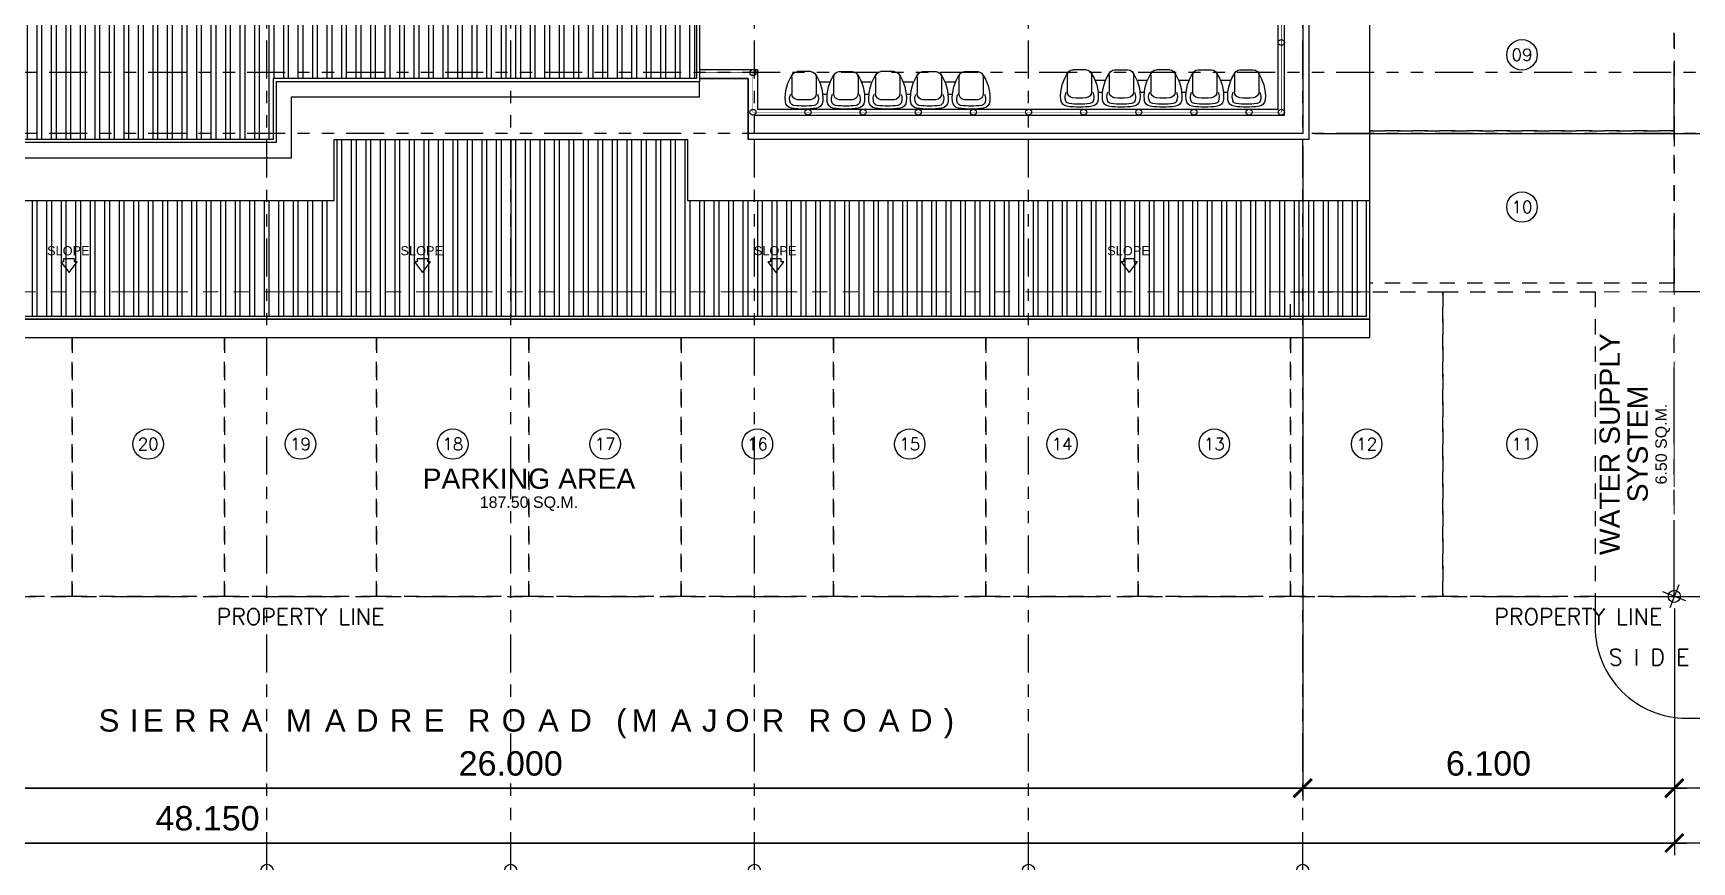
# Model space of a CAD drawing. Header units: metres. Extents: x -12400 to 1, y 0 to 106422.
# Drawn here: x -12353.92 to -12340.31, y 106373.28 to 106380.08 of the extents above; entities that cross this region are included whole.
import ezdxf

# ---------------------------------------------------------------- set-up
doc = ezdxf.new("R2010")
doc.units = ezdxf.units.M
doc.header["$PDMODE"] = 35
for name, pattern in [('DASHED2', [0.375, 0.25, -0.125]), ('HIDDEN', [0.375, 0.25, -0.125]), ('HIDDEN2', [4.7625, 3.175, -1.5875]), ('PHANTOM2', [1.25, 0.625, -0.125, 0.125, -0.125, 0.125, -0.125])]:
    doc.linetypes.add(name, pattern=pattern)
for name, color, linetype in [('A-FURNITURE', 1, 'Continuous'), ('AR-HIDDEN LINES', 8, 'HIDDEN2'), ('AR-WALL', 7, 'Continuous'), ('NOITHAT', 21, 'Continuous'), ('PROPERTY LINE', 3, 'PHANTOM2'), ('SLOT', 46, 'Continuous'), ('txt', 2, 'Continuous'), ('TXT3', 3, 'Continuous'), ('WALL', 7, 'Continuous')]:
    doc.layers.add(name, color=color, linetype=linetype)
for name, color, linetype, lineweight in [('DIM 001', 251, 'Continuous', 13), ('FURN', 8, 'Continuous', 5), ('hidden', 1, 'HIDDEN2', 15)]:
    doc.layers.add(name, color=color, linetype=linetype, lineweight=lineweight)
doc.layers.add('GUIDELINES', color=206, linetype='Continuous', plot=False)
doc.styles.add('Arial-Bold', font='arial.ttf')
doc.styles.add('DIMTXT-100', font='arial.ttf')
doc.styles.add('swis721', font='swiss.ttf')
doc.styles.add('T.25', font='romans.shx', dxfattribs={"height": 0.2})
doc.dimstyles.new('D-100', dxfattribs={"dimtxt": 0.2, "dimasz": 0.15, "dimexe": 0.1, "dimexo": 0.1, "dimgap": 0.1, "dimtad": 1, "dimdec": 3, "dimzin": 4, "dimdsep": 46, "dimtxsty": 'DIMTXT-100', "dimblk": 'ARCHTICK', "dimcen": 0.2, "dimdle": 0.1, "dimclrd": 8, "dimclre": 8, "dimclrt": 2, "dimadec": 0, "dimazin": 1, "dimtfac": 1, "dimtdec": 3, "dimtofl": 0, "dimtmove": 2, "dimatfit": 3, "dimfxl": 1, "dimarcsym": 0})
doc.dimstyles.new('DIM 200', dxfattribs={"dimtxt": 200, "dimasz": 1, "dimexe": 0, "dimexo": 40, "dimgap": 50, "dimtad": 1, "dimtoh": 1, "dimdec": 0, "dimlfac": 2, "dimtxsty": 'swis721', "dimblk": 'CIR', "dimcen": 0, "dimclrd": 155, "dimclre": 155, "dimclrt": 4, "dimadec": 0, "dimazin": 0, "dimtfac": 1, "dimtdec": 0, "dimtix": 1, "dimtmove": 1, "dimatfit": 3, "dimldrblk": 'CIR', "dimfxl": 0, "dimarcsym": 0})

# ---------------------------------------------------------------- blocks, each defined once
blk = doc.blocks.new('CIR')
at = {"color": 4}
blk.add_circle((0, 0), 50, dxfattribs=at)
blk = doc.blocks.new('M')
at = {"layer": 'AR-WALL', "color": 2}
blk.add_circle((607.624, -8.638), 0.1, dxfattribs=at)
at = {"layer": 'PROPERTY LINE', "color": 8}
for p, q in [((607.482, -8.496), (607.765, -8.779)), ((607.765, -8.496), (607.482, -8.779))]:
    blk.add_line(p, q, dxfattribs=at)
blk = doc.blocks.new('A$C0D18438D')
at = {"layer": 'AR-HIDDEN LINES', "linetype": 'Continuous'}
for p, q in [((107, 90), (107, 361)), ((507, 90), (507, 361)), ((613, 369), (687, 369)), ((793, 90), (793, 361)), ((1193, 90), (1193, 361)), ((1298, 369), (1373, 369)), ((1479, 90), (1479, 361)), ((1879, 90), (1879, 361)), ((1984, 369), (2059, 369)), ((2164, 90), (2164, 361)), ((2564, 90), (2564, 361)), ((2665, 369), (2744, 369)), ((2850, 90), (2850, 361)), ((3250, 90), (3250, 361)), ((562, 169), (738, 169)), ((1248, 169), (1424, 169)), ((1933, 169), (2109, 169)), ((2614, 169), (2795, 169)), ((417, 0), (197, 0)), ((883, 0), (1103, 0)), ((1789, 0), (1569, 0)), ((2254, 0), (2474, 0)), ((2940, 0), (3160, 0))]:
    blk.add_line(p, q, dxfattribs=at)
for centre, radius, start, end in [((120, 481), 120, 98.4826, 175.0392), ((147, 485), 70, 97.2142, 154.6149), ((307, -776), 1391, 81.5174, 98.4826), ((307, -776), 1341, 82.7858, 97.2142), ((467, 485), 70, 25.3851, 82.7858), ((495, 481), 120, 4.9608, 81.5174), ((805, 481), 120, 98.4826, 175.0392), ((833, 485), 70, 97.2142, 154.6149), ((993, -776), 1391, 81.5174, 98.4826), ((993, -776), 1341, 82.7858, 97.2142), ((1152, 485), 70, 25.3851, 82.7858), ((1180, 481), 120, 4.9608, 81.5174), ((1491, 481), 120, 98.4826, 175.0392), ((1519, 485), 70, 97.2142, 154.6149), ((1679, -776), 1391, 81.5174, 98.4826), ((1679, -776), 1341, 82.7858, 97.2142), ((1838, 485), 70, 25.3851, 82.7858), ((1866, 481), 120, 4.9608, 81.5174), ((2177, 481), 120, 98.4826, 175.0392), ((2205, 485), 70, 97.2142, 154.6149), ((2364, -776), 1391, 81.5174, 98.4826), ((2364, -776), 1341, 82.7858, 97.2142), ((2524, 485), 70, 25.3851, 82.7858), ((2552, 481), 120, 4.9608, 81.5174), ((2862, 481), 120, 98.4826, 175.0392), ((2890, 485), 70, 97.2142, 154.6149), ((3050, -776), 1391, 81.5174, 98.4826), ((3050, -776), 1341, 82.7858, 97.2142), ((3210, 485), 70, 25.3851, 82.7858), ((3237, 481), 120, 4.9608, 81.5174), ((695, 438), 697, 175.5977, 215.8637), ((255, 447), 184, 158.2254, 205.3438), ((207, 361), 100, 95.0265, 180), ((307, -776), 1241, 84.9735, 95.0265), ((407, 361), 100, 360, 84.9735), ((-81, 438), 697, 324.1363, 4.4023), ((359, 447), 184, 334.6562, 21.7746), ((1381, 438), 697, 175.5977, 215.8637), ((941, 447), 184, 158.2254, 205.3438), ((893, 361), 100, 95.0265, 180), ((993, -776), 1241, 84.9735, 95.0265), ((1093, 361), 100, 360, 84.9735), ((605, 438), 697, 324.1363, 4.4023), ((1045, 447), 184, 334.6562, 21.7746), ((2067, 438), 697, 175.5977, 215.8637), ((1626, 447), 184, 158.2254, 205.3438), ((1579, 361), 100, 95.0265, 180), ((1679, -776), 1241, 84.9735, 95.0265), ((1779, 361), 100, 360, 84.9735), ((1290, 438), 697, 324.1363, 4.4023), ((1731, 447), 184, 334.6562, 21.7746), ((2752, 438), 697, 175.5977, 215.8637), ((2312, 447), 184, 158.2254, 205.3438), ((2264, 361), 100, 95.0265, 180), ((2364, -776), 1241, 84.9735, 95.0265), ((2464, 361), 100, 360, 84.9735), ((1976, 438), 697, 324.1363, 4.4023), ((2416, 447), 184, 334.6562, 21.7746), ((3438, 438), 697, 175.5977, 215.8637), ((2998, 447), 184, 158.2254, 205.3438), ((2950, 361), 100, 95.0265, 180), ((3050, -776), 1241, 84.9735, 95.0265), ((3150, 361), 100, 360, 84.9735), ((2662, 438), 697, 324.1363, 4.4023), ((3102, 447), 184, 334.6562, 21.7746), ((197, 90), 90, 180, 270), ((417, 90), 90, 270, 360), ((883, 90), 90, 180, 270), ((1103, 90), 90, 270, 360), ((1569, 90), 90, 180, 270), ((1789, 90), 90, 270, 360), ((2254, 90), 90, 180, 270), ((2474, 90), 90, 270, 360), ((2940, 90), 90, 180, 270), ((3160, 90), 90, 270, 360)]:
    blk.add_arc(centre, radius, start, end, dxfattribs=at)
blk = doc.blocks.new('ROOFFORSITEDEV')
h = blk.add_hatch()
h.set_pattern_fill('ANSI32', color=8, scale=0.025, angle=45)
h.paths.add_polyline_path([(0, 8.4), (-6.55, 8.4), (-6.55, 3.3), (0, 3.3)])
h.paths.add_polyline_path([(0, 3.2), (-6.55, 3.2), (-6.55, -1.9), (28.15, -1.9), (28.15, 0), (17, 0), (17, 1), (11.2, 1), (11.2, 0), (0, 0)])
h = blk.add_hatch()
h.set_pattern_fill('ANSI32', color=8, scale=0.025, angle=45)
h.set_pattern_definition([(90, (11976.81297, -106386.57022), (-0.238125, 0), []), (90, (11976.89234, -106386.49085), (-0.238125, 0), [])])
h.paths.add_polyline_path([(0.75, 8.3), (10.35, 8.3), (10.35, 6.6), (17.15, 6.6), (17.15, 2), (10.2, 2), (10.2, 1), (0.75, 1)])
at = {"color": 2, "linetype": 'Continuous'}
blk.add_lwpolyline([(10.2, 20.7), (0, 20.7), (0, 0), (11.2, 0), (11.2, 1), (17, 1), (17, 0), (28.2, 0), (28.2, 20.7), (18, 20.7)], dxfattribs=at)
at = {"color": 155, "linetype": 'HIDDEN2', "ltscale": 0.05}
blk.add_lwpolyline([(18.075, 19.625, 0.01, 0.01, 0), (27.125, 19.625, 0.01, 0.01, 0), (27.125, 10.65, 0.01, 0.01, 0), (26.75, 10.65, 0.01, 0.01, 0), (26.75, 1.45, 0.01, 0.01, 0), (18.075, 1.45, 0.01, 0.01, 0), (18.075, 2.1, 0.01, 0.01, 0), (17.2, 2.1, 0, 0, 0)], format="xyseb", dxfattribs=at)
at = {"color": 2}
blk.add_lwpolyline([(18, 19.7), (27.2, 19.7), (27.2, 1), (18, 1), (18, 2), (17.2, 2)], dxfattribs=at)
at = {"color": 155}
for points in [[(27.2, 19.7), (27.2, 1), (18, 1)], [(17.2, 2.15), (18.15, 2.15), (18.15, 1.5), (26.7, 1.5), (26.7, 10.7), (27.05, 10.7), (27.05, 14.25), (26.7, 14.25), (26.7, 14.95), (27.05, 14.95), (27.05, 19)], [(17.2, 2), (18, 2), (18, 1)]]:
    blk.add_lwpolyline(points, dxfattribs=at)
blk.add_lwpolyline([(27.1, 1.1), (18.1, 1.1), (18.1, 1.4), (26.8, 1.4), (26.8, 10.6), (27.1, 10.6)], close=True, dxfattribs=at)
at = {"color": 3, "linetype": 'Continuous'}
blk.add_lwpolyline([(0.7, 8.35), (10.4, 8.35), (10.4, 6.65), (17.2, 6.65), (17.2, 1.95), (10.25, 1.95), (10.25, 0.95), (0.7, 0.95)], close=True, dxfattribs=at)
at = {"color": 1, "linetype": 'Continuous'}
blk.add_lwpolyline([(0.75, 8.3), (10.35, 8.3), (10.35, 6.6), (17.15, 6.6), (17.15, 2), (10.2, 2), (10.2, 1), (0.75, 1)], close=True, dxfattribs=at)
at = {"color": 1}
blk.add_lwpolyline([(0, 3.25), (-6.6, 3.25), (-6.6, -1.95), (28.2, -1.95), (28.2, 0)], dxfattribs=at)
at = {"color": 8}
blk.add_lwpolyline([(0, 3.2), (-6.55, 3.2), (-6.55, -1.9), (28.15, -1.9), (28.15, 0)], dxfattribs=at)
at = {"color": 3}
blk.add_lwpolyline([(17.2, 1.7), (17.2, 1.95), (10.25, 1.95), (10.25, 0.95), (0.7, 0.95), (0.7, 0.7), (10.5, 0.7), (10.5, 1.7)], close=True, dxfattribs=at)
at = {"color": 1}
blk.add_lwpolyline([(28.2, -1.95), (-6.6, -1.95), (-6.6, -2.25), (28.2, -2.25)], close=True, dxfattribs=at)
at = {"color": 155}
for centre in [(26.75, 2.594), (18.075, 2.1), (18.075, 1.45), (18.98, 1.45), (19.885, 1.45), (20.79, 1.45), (21.695, 1.45), (22.6, 1.45), (23.505, 1.45), (24.41, 1.45), (25.315, 1.45), (26.22, 1.45), (26.75, 1.45)]:
    blk.add_circle(centre, 0.05, dxfattribs=at)
at = {"layer": 'WALL', "color": 1}
for points in [[(6.762, -1.006), (6.718, -1.006), (6.851, -1.183), (6.985, -1.006), (6.94, -1.006), (6.94, -0.961), (6.762, -0.961)], [(12.563, -1.006), (12.519, -1.006), (12.652, -1.183), (12.785, -1.006), (12.741, -1.006), (12.741, -0.961), (12.563, -0.961)], [(18.364, -1.006), (18.319, -1.006), (18.453, -1.183), (18.586, -1.006), (18.541, -1.006), (18.541, -0.961), (18.364, -0.961)], [(24.164, -1.006), (24.12, -1.006), (24.253, -1.183), (24.386, -1.006), (24.342, -1.006), (24.342, -0.961), (24.164, -0.961)]]:
    blk.add_lwpolyline(points, close=True, dxfattribs=at)
at = {"layer": 'NOITHAT', "color": 155, "linetype": 'Continuous', "xscale": -0.001, "yscale": 0.001, "zscale": 0.001, "rotation": 180}
for p in [(18.608, 2.115), (23.129, 2.146)]:
    blk.add_blockref('A$C0D18438D', p, dxfattribs=at)
at = {"layer": 'txt', "color": 2, "style": 'Arial-Bold'}
for p in [(6.49, -0.9), (12.291, -0.9), (18.091, -0.9), (23.892, -0.9)]:
    blk.add_text('SLOPE', height=0.15, dxfattribs=at).set_placement(p)
blk = doc.blocks.new('SITEDEVWITHROOF')
at = {"color": 1, "linetype": 'HIDDEN', "ltscale": 2}
blk.add_lwpolyline([(16.8, 21.95), (16.8, 22.95), (6.6, 22.95), (6.6, 11), (0, 11), (0, 0), (34.8, 0), (34.8, 22.95), (24.6, 22.95), (24.6, 21.95)], dxfattribs=at)
at = {"color": 250}
for centre in [(37.3, 4.642), (37.3, 2.142), (14.75, -1.75), (17.25, -1.75), (19.75, -1.75), (22.25, -1.75), (24.75, -1.75), (27.25, -1.75), (29.75, -1.75), (32.25, -1.75), (34.75, -1.75), (37.3, -1.75)]:
    blk.add_circle(centre, 0.25, dxfattribs=at)
at = {"layer": 'A-FURNITURE'}
blk.add_lwpolyline([(38.5, -4.25), (38.5, -4.25), (38.5, -4.75, 0.414214), (40, -6.25), (40.8, -6.25, 0.414214), (41.8, -5.25), (41.8, -0.25, 0.414214), (40.8, 0.75), (39.8, 0.75)], format="xyb", dxfattribs=at)
blk.add_lwpolyline([(38.5, -4.25), (41.8, -4.25)], dxfattribs=at)
at = {"layer": 'FURN', "linetype": 'PHANTOM2', "ltscale": 2}
blk.add_lwpolyline([(-7, 15.892), (-3.35, 15.892), (-3.35, 0.75), (34.8, 0.75), (34.8, 22.892), (-7, 22.892)], close=True, dxfattribs=at)
at = {"layer": 'hidden', "linetype": 'DASHED2'}
blk.add_lwpolyline([(38.5, -4.25), (39.8, -4.25), (39.8, 0.75), (38.5, 0.75)], close=True, dxfattribs=at)
at = {"layer": 'PROPERTY LINE', "linetype": 'PHANTOM2', "ltscale": 2}
blk.add_lwpolyline([(-12, 25.892), (-12, 10.892), (-8.35, 10.892), (-8.35, -4.25), (39.8, -4.25), (39.8, 25.892)], close=True, dxfattribs=at)
at = {"layer": 'SLOT', "linetype": 'DASHED2'}
for points in [[(39.8, 5.892), (39.8, 3.392), (34.8, 3.392), (34.8, 5.892)], [(39.8, 3.392), (39.8, 0.892), (34.8, 0.892), (34.8, 3.392)], [(36, 0.75), (38.5, 0.75), (38.5, -4.25), (36, -4.25)]]:
    blk.add_lwpolyline(points, close=True, dxfattribs=at)
for points in [[(33.5, 0.3), (33.5, 0.75), (36, 0.75), (36, -4.25), (33.5, -4.25), (33.5, 0)], [(13.5, 0), (13.5, -4.25), (11, -4.25), (11, 0)], [(16, 0), (16, -4.25), (13.5, -4.25), (13.5, 0)], [(18.5, 0), (18.5, -4.25), (16, -4.25), (16, 0)], [(21, 0), (21, -4.25), (18.5, -4.25), (18.5, 0)], [(23.5, 0), (23.5, -4.25), (21, -4.25), (21, 0)], [(26, 0), (26, -4.25), (23.5, -4.25), (23.5, 0)], [(28.5, 0), (28.5, -4.25), (26, -4.25), (26, 0)], [(31, 0), (31, -4.25), (28.5, -4.25), (28.5, 0)], [(33.5, 0), (33.5, -4.25), (31, -4.25), (31, 0)]]:
    blk.add_lwpolyline(points, dxfattribs=at)
at = {"color": 1}
blk.add_blockref('ROOFFORSITEDEV', (6.6, 2.25), dxfattribs=at)
at = {"layer": 'PROPERTY LINE', "rotation": 293.7833333333334}
blk.add_blockref('M', (-197.338, 555.256), dxfattribs=at)
blk.add_blockref('M', (-197.338, 555.256), dxfattribs=at)
at = {"layer": 'txt', "ltscale": 0.3, "insert": (39.15, -1.75), "char_height": 0.25, "width": 4.40392, "attachment_point": 5, "rotation": 90, "line_spacing_factor": 0.825, "style": 'DIMTXT-100'}
blk.add_mtext('{\\H1.3333x;\\C0;WATER SUPPLY SYSTEM\\P\\H0.5625x;\\C256;6.50 SQ.M.}', dxfattribs=at)
at = {"layer": 'txt', "ltscale": 0.3, "attachment_point": 5, "line_spacing_factor": 0.825, "style": 'DIMTXT-100'}
for s, insert, char_height, width in [('{\\H1.3333x;\\C0;PARKING AREA\\P\\H0.5625x;\\C256;187.50 SQ.M.}', (21, -2.5), 0.25, 4.2084), ('{\\H1.3333x;\\T1.5;\\C0;SIERRA MADRE ROAD (MAJOR ROAD)}', (21, -6.343), 0.275, 13.78807)]:
    blk.add_mtext(s, dxfattribs=dict(at, insert=insert, char_height=char_height, width=width))
at = {"layer": 'TXT3', "ltscale": 0.3, "char_height": 0.2, "line_spacing_factor": 0.825, "style": 'T.25'}
for s, insert, width, attachment_point in [('09', (37.3, 4.642), 0.451, 5), ('10', (37.3, 2.142), 0.451, 5), ('20', (14.75, -1.75), 1.78691, 5), ('19', (17.25, -1.75), 1.78691, 5), ('18', (19.75, -1.75), 1.78691, 5), ('17', (22.25, -1.75), 1.78691, 5), ('16', (24.75, -1.75), 1.78691, 5), ('15', (27.25, -1.75), 1.78691, 5), ('14', (29.75, -1.75), 1.78691, 5), ('13', (32.25, -1.75), 1.78691, 5), ('12', (34.75, -1.75), 1.78691, 5), ('11', (37.3, -1.75), 0.451, 5), ('{\\H1.3333x;PROPERTY LINE}', (17.25, -4.584), 4.33329, 5), ('{\\H1.3333x;PROPERTY LINE}', (39.6, -4.45), 4.33329, 3), ('{\\H1.3333x;S I D E W A L K}', (40.208, -5.25), 4.33329, 5)]:
    blk.add_mtext(s, dxfattribs=dict(at, insert=insert, width=width, attachment_point=attachment_point))
blk = doc.blocks.new('_ArchTick')
at = {"color": 0, "linetype": 'ByBlock', "const_width": 0.15}
blk.add_lwpolyline([(-0.5, -0.5), (0.5, 0.5)], dxfattribs=at)
blk = doc.blocks.new('*D595')
at = {"layer": 'DEFPOINTS', "color": 0, "transparency": 16777216}
for p in [(-12340.449, 106390.526), (-12340.449, 106375.455), (-12337.449, 106375.455)]:
    blk.add_point(p, dxfattribs=at)
at = {"layer": 'DIM 001', "color": 8, "lineweight": -2, "transparency": 16777216}
for p, q in [((-12337.449, 106390.626), (-12337.449, 106375.355)), ((-12340.349, 106390.526), (-12337.349, 106390.526)), ((-12340.349, 106375.455), (-12337.349, 106375.455))]:
    blk.add_line(p, q, dxfattribs=at)
at = {"layer": 'DIM 001', "color": 8, "lineweight": -2, "transparency": 16777216, "xscale": 0.15, "yscale": 0.15, "zscale": 0.15}
for p, rotation in [((-12337.449, 106390.526), 90), ((-12337.449, 106375.455), 270)]:
    blk.add_blockref('_ArchTick', p, dxfattribs=dict(at, rotation=rotation))
at = {"layer": 'DIM 001', "color": 2, "transparency": 16777216, "insert": (-12337.651, 106382.991), "char_height": 0.2, "attachment_point": 5, "rotation": 90, "style": 'DIMTXT-100'}
blk.add_mtext('30.142', dxfattribs=at)
blk = doc.blocks.new('*D596')
at = {"layer": 'DEFPOINTS', "color": 0, "transparency": 16777216}
for p in [(-12343.499, 106379.255), (-12337.899, 106379.255), (-12340.449, 106375.455)]:
    blk.add_point(p, dxfattribs=at)
at = {"layer": 'DIM 001', "color": 8, "lineweight": -2, "transparency": 16777216}
for p, q in [((-12343.399, 106379.255), (-12337.799, 106379.255)), ((-12337.899, 106375.355), (-12337.899, 106379.355)), ((-12340.349, 106375.455), (-12337.799, 106375.455))]:
    blk.add_line(p, q, dxfattribs=at)
at = {"layer": 'DIM 001', "color": 8, "lineweight": -2, "transparency": 16777216, "xscale": 0.15, "yscale": 0.15, "zscale": 0.15}
for p, rotation in [((-12337.899, 106379.255), 90), ((-12337.899, 106375.455), 270)]:
    blk.add_blockref('_ArchTick', p, dxfattribs=dict(at, rotation=rotation))
at = {"layer": 'DIM 001', "color": 2, "transparency": 16777216, "insert": (-12338.101, 106377.355), "char_height": 0.2, "attachment_point": 5, "rotation": 90, "style": 'DIMTXT-100'}
blk.add_mtext('7.600', dxfattribs=at)
blk = doc.blocks.new('*D597')
at = {"layer": 'DEFPOINTS', "color": 0, "transparency": 16777216}
for p in [(-12343.499, 106388.505), (-12337.899, 106388.505), (-12343.499, 106379.255)]:
    blk.add_point(p, dxfattribs=at)
at = {"layer": 'DIM 001', "color": 8, "lineweight": -2, "transparency": 16777216}
for p, q in [((-12343.399, 106388.505), (-12337.799, 106388.505)), ((-12337.899, 106379.155), (-12337.899, 106388.605)), ((-12343.399, 106379.255), (-12337.799, 106379.255))]:
    blk.add_line(p, q, dxfattribs=at)
at = {"layer": 'DIM 001', "color": 8, "lineweight": -2, "transparency": 16777216, "xscale": 0.15, "yscale": 0.15, "zscale": 0.15}
for p, rotation in [((-12337.899, 106388.505), 90), ((-12337.899, 106379.255), 270)]:
    blk.add_blockref('_ArchTick', p, dxfattribs=dict(at, rotation=rotation))
at = {"layer": 'DIM 001', "color": 2, "transparency": 16777216, "insert": (-12338.101, 106383.88), "char_height": 0.2, "attachment_point": 5, "rotation": 90, "style": 'DIMTXT-100'}
blk.add_mtext('18.500', dxfattribs=at)
blk = doc.blocks.new('*D599')
at = {"layer": 'DEFPOINTS', "color": 0, "transparency": 16777216}
for p in [(-12364.524, 106375.455), (-12340.449, 106375.455), (-12340.449, 106373.43)]:
    blk.add_point(p, dxfattribs=at)
at = {"layer": 'DIM 001', "color": 8, "lineweight": -2, "transparency": 16777216}
for p, q in [((-12364.524, 106375.355), (-12364.524, 106373.33)), ((-12340.449, 106375.355), (-12340.449, 106373.33)), ((-12364.624, 106373.43), (-12340.349, 106373.43))]:
    blk.add_line(p, q, dxfattribs=at)
at = {"layer": 'DIM 001', "color": 8, "lineweight": -2, "transparency": 16777216, "xscale": 0.15, "yscale": 0.15, "zscale": 0.15, "rotation": 180}
blk.add_blockref('_ArchTick', (-12364.524, 106373.43), dxfattribs=at)
at = {"layer": 'DIM 001', "color": 8, "lineweight": -2, "transparency": 16777216, "xscale": 0.15, "yscale": 0.15, "zscale": 0.15}
blk.add_blockref('_ArchTick', (-12340.449, 106373.43), dxfattribs=at)
at = {"layer": 'DIM 001', "color": 2, "transparency": 16777216, "insert": (-12352.487, 106373.632), "char_height": 0.2, "attachment_point": 5, "style": 'DIMTXT-100'}
blk.add_mtext('48.150', dxfattribs=at)
blk = doc.blocks.new('*D601')
at = {"layer": 'DEFPOINTS', "color": 0, "transparency": 16777216}
for p in [(-12356.499, 106379.255), (-12343.499, 106379.255), (-12343.499, 106373.88)]:
    blk.add_point(p, dxfattribs=at)
at = {"layer": 'DIM 001', "color": 8, "lineweight": -2, "transparency": 16777216}
for p, q in [((-12356.499, 106379.155), (-12356.499, 106373.78)), ((-12343.499, 106379.155), (-12343.499, 106373.78)), ((-12356.599, 106373.88), (-12343.399, 106373.88))]:
    blk.add_line(p, q, dxfattribs=at)
at = {"layer": 'DIM 001', "color": 8, "lineweight": -2, "transparency": 16777216, "xscale": 0.15, "yscale": 0.15, "zscale": 0.15, "rotation": 180}
blk.add_blockref('_ArchTick', (-12356.499, 106373.88), dxfattribs=at)
at = {"layer": 'DIM 001', "color": 8, "lineweight": -2, "transparency": 16777216, "xscale": 0.15, "yscale": 0.15, "zscale": 0.15}
blk.add_blockref('_ArchTick', (-12343.499, 106373.88), dxfattribs=at)
at = {"layer": 'DIM 001', "color": 2, "transparency": 16777216, "insert": (-12349.999, 106374.082), "char_height": 0.2, "attachment_point": 5, "style": 'DIMTXT-100'}
blk.add_mtext('26.000', dxfattribs=at)
blk = doc.blocks.new('*D602')
at = {"layer": 'DEFPOINTS', "color": 0, "transparency": 16777216}
for p in [(-12343.499, 106379.255), (-12340.449, 106375.455), (-12340.449, 106373.88)]:
    blk.add_point(p, dxfattribs=at)
at = {"layer": 'DIM 001', "color": 8, "lineweight": -2, "transparency": 16777216}
for p, q in [((-12343.499, 106379.155), (-12343.499, 106373.78)), ((-12340.449, 106375.355), (-12340.449, 106373.78)), ((-12343.599, 106373.88), (-12340.349, 106373.88))]:
    blk.add_line(p, q, dxfattribs=at)
at = {"layer": 'DIM 001', "color": 8, "lineweight": -2, "transparency": 16777216, "xscale": 0.15, "yscale": 0.15, "zscale": 0.15, "rotation": 180}
blk.add_blockref('_ArchTick', (-12343.499, 106373.88), dxfattribs=at)
at = {"layer": 'DIM 001', "color": 8, "lineweight": -2, "transparency": 16777216, "xscale": 0.15, "yscale": 0.15, "zscale": 0.15}
blk.add_blockref('_ArchTick', (-12340.449, 106373.88), dxfattribs=at)
at = {"layer": 'DIM 001', "color": 2, "transparency": 16777216, "insert": (-12341.974, 106374.082), "char_height": 0.2, "attachment_point": 5, "style": 'DIMTXT-100'}
blk.add_mtext('6.100', dxfattribs=at)
blk = doc.blocks.new('SITEDEVGRID')
at = {"color": 6, "linetype": 'PHANTOM2'}
for points in [[(9, -12.1), (9, 26.442)], [(13, -12.1), (13, 26.442)], [(17, -12.1), (17, 26.442)], [(21.5, -12.1), (21.5, 26.442)], [(26, -12.1), (26, 26.442)], [(38.55, 1), (-26.15, 1)], [(38.55, 0), (-26.15, 0)]]:
    blk.add_leader(points, dimstyle='DIM 200', override={"dimasz": 0.002, "dimgap": 60, "dimtad": 0}, dxfattribs=at)
blk = doc.blocks.new('sitedevwgrid')
at = {"color": 1}
blk.add_blockref('SITEDEVWITHROOF', (18, 8.3), dxfattribs=at)
at = {"layer": 'GUIDELINES'}
blk.add_lwpolyline([(63.8, 37.192), (0, 37.192), (0, 0), (63.8, 0)], close=True, dxfattribs=at)
blk.add_blockref('SITEDEVGRID', (25.7, 11.65))

msp = doc.modelspace()

# ---------------------------------------------------------------- block references
at = {"xscale": 0.5, "yscale": 0.5, "zscale": 0.5}
msp.add_blockref('sitedevwgrid', (-12369.34914, 106373.43022), dxfattribs=at)

# ---------------------------------------------------------------- next in the draw order: linework, layer by layer
at = {"layer": 'GUIDELINES'}
msp.add_lwpolyline([(-12368.89914, 106391.57636), (-12337.89923, 106391.57636), (-12337.89923, 106373.88022), (-12368.89914, 106373.88022)], close=True, dxfattribs=at)

# ---------------------------------------------------------------- next in the draw order: dimensions: what is measured, and where the dimension line sits
at = {"layer": 'DIM 001', "color": 1}
for base, p1, p2, picture, middle in [((-12337.44923, 106375.45522), (-12340.44923, 106390.52636), (-12340.44923, 106375.45522), '*D595', (-12337.65141, 106382.99079)), ((-12337.89923, 106388.50536), (-12343.49922, 106379.25536), (-12343.49922, 106388.50536), '*D597', (-12338.10135, 106383.88036)), ((-12337.89923, 106379.25536), (-12340.44923, 106375.45522), (-12343.49922, 106379.25536), '*D596', (-12338.10135, 106377.35529))]:
    dim = msp.add_linear_dim(base=base, p1=p1, p2=p2, angle=90, dimstyle='D-100', override={"dimlfac": 2}, dxfattribs=at)
    dim.commit()
    dim.dimension.update_dxf_attribs({"geometry": picture, "text_midpoint": middle})
for base, p1, p2, picture, middle in [((-12343.49922, 106373.88022), (-12356.49922, 106379.25536), (-12343.49922, 106379.25536), '*D601', (-12349.99922, 106374.08234)), ((-12340.44923, 106373.88022), (-12343.49922, 106379.25536), (-12340.44923, 106375.45522), '*D602', (-12341.97423, 106374.08234)), ((-12340.44923, 106373.43022), (-12364.52435, 106375.45524), (-12340.44923, 106375.45522), '*D599', (-12352.48679, 106373.63234))]:
    dim = msp.add_linear_dim(base=base, p1=p1, p2=p2, dimstyle='D-100', override={"dimlfac": 2}, dxfattribs=at)
    dim.commit()
    dim.dimension.update_dxf_attribs({"geometry": picture, "text_midpoint": middle})

doc.saveas('drawing.dxf')
